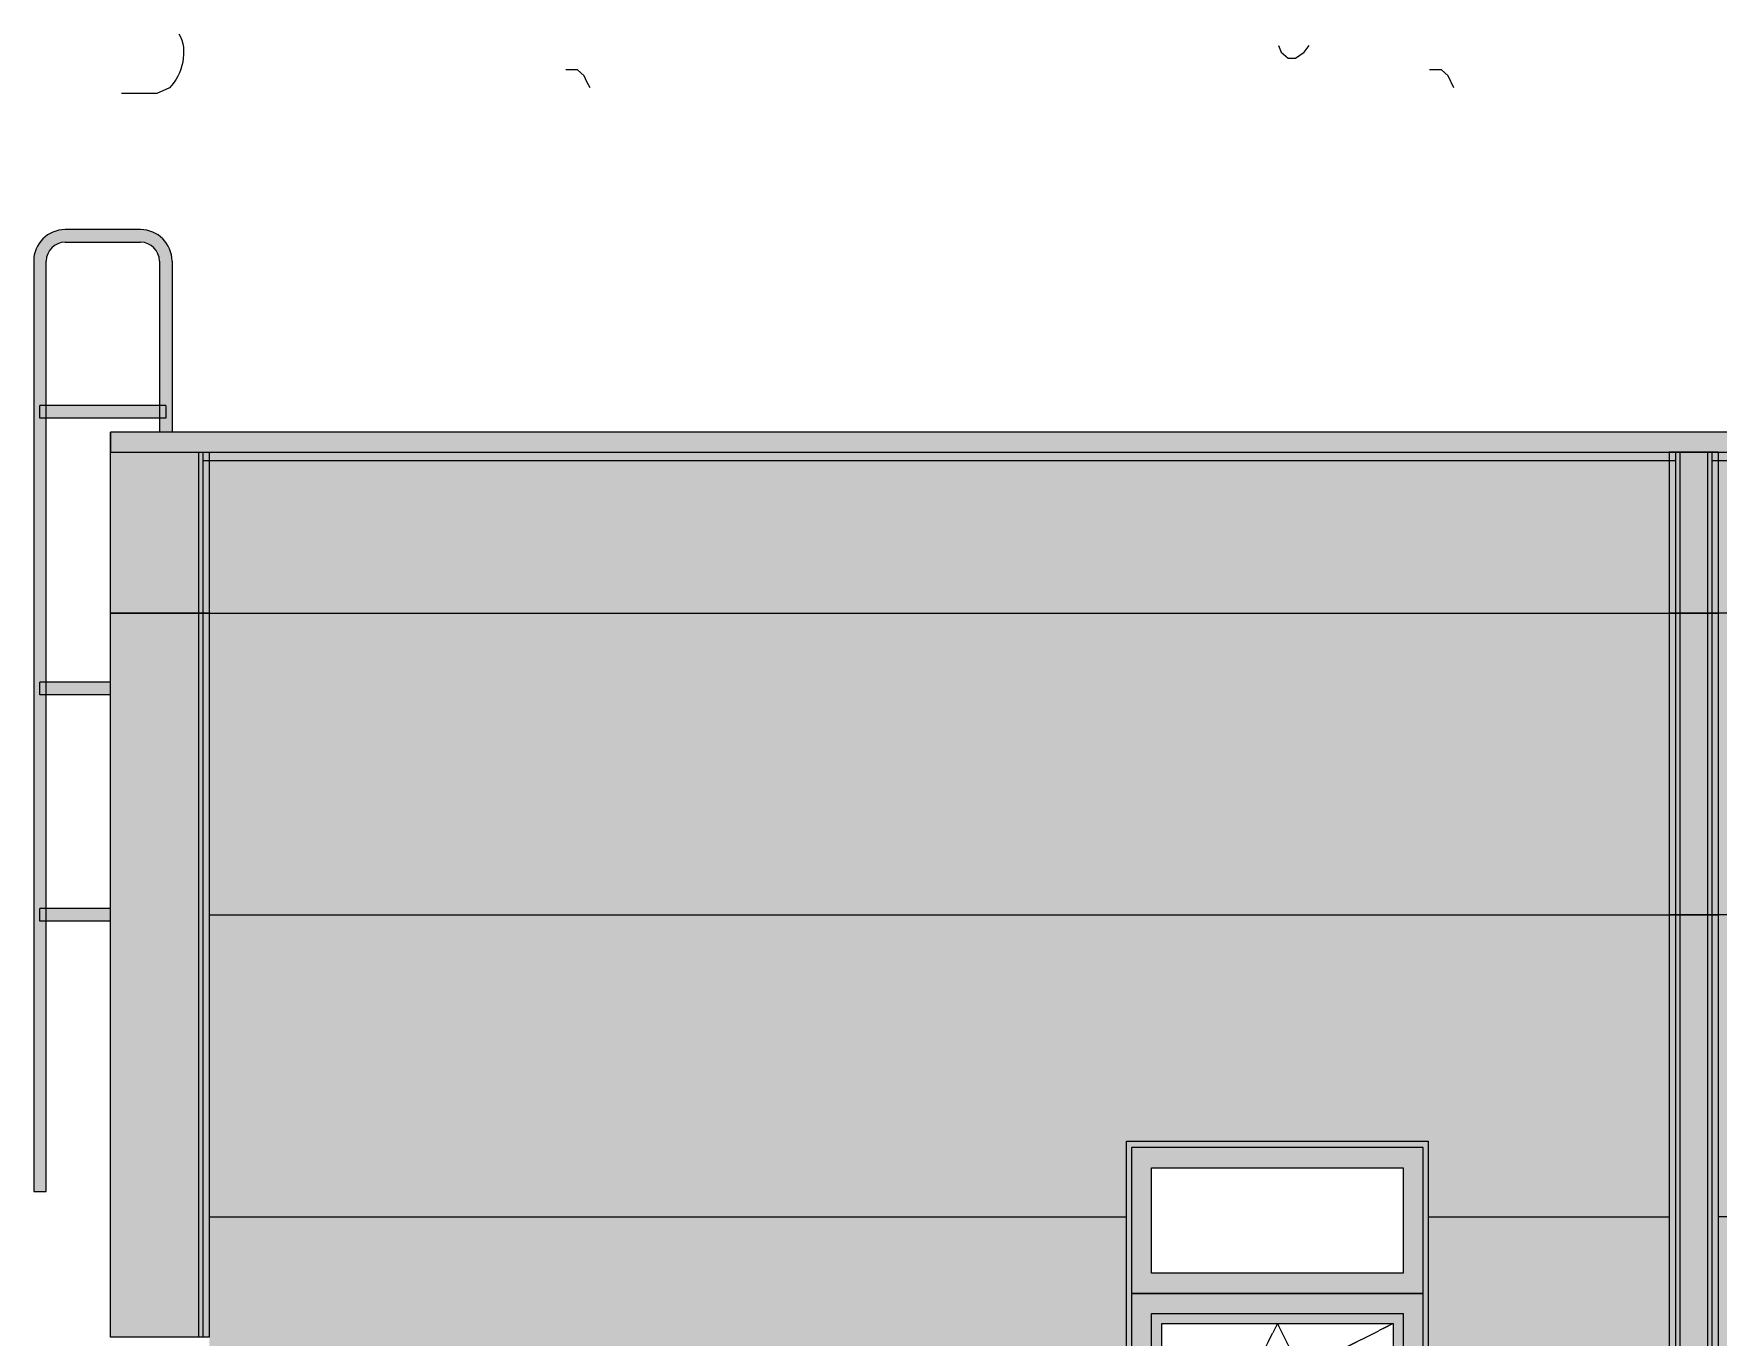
# Model space of a CAD drawing. Header units: millimetres. Extents: x 148937 to 2048786, y 870 to 351006.
# Drawn here: x 527714 to 534412, y 324452 to 329636 of the extents above; entities that cross this region are included whole.
import ezdxf

# ---------------------------------------------------------------- set-up
doc = ezdxf.new("R2010")
doc.units = ezdxf.units.MM
doc.linetypes.add('_ШТР__2__1_', pattern=[3, 2, -1])
doc.layers.add('PDF _Геометрия', color=7, linetype='Continuous')
for name, color, linetype, lineweight, true_color in [('Каркас_Импост', 7, 'Continuous', 9, 0x0080c0), ('Линии', 7, 'Continuous', 9, 0x00a600), ('Монтажный зазор', 7, 'Continuous', 9, 0x808040), ('Оборудование', 7, 'Continuous', 18, 0x9f9fd0), ('Окна', 7, 'Continuous', 9, 0x0080c0), ('Открывание', 7, '_ШТР__2__1_', 9, 0x373737)]:
    doc.layers.add(name, color=color, linetype=linetype, lineweight=lineweight, true_color=true_color)
doc.layers.add('Обобщенные модели', color=7, linetype='Continuous', lineweight=18)
doc.layers.add('Стены', color=7, linetype='Continuous', lineweight=18)

# ---------------------------------------------------------------- blocks, each defined once
blk = doc.blocks.new('102_Окно_1Створка_Ф_ГОСТ23166-99 - 1160х1750_1170_h-1445330-_О__Ф__1-10__Южный')
at = {"layer": 'Каркас_Импост', "true_color": 0xf7fbf5}
h = blk.add_hatch(color=7, dxfattribs=at)
h.paths.add_polyline_path([(18885, 5995), (19925, 5995), (19925, 6575), (18765, 6575), (18765, 5995), (18845, 5995)], flags=0)
h.paths.add_polyline_path([(19805, 6075), (18845, 6075), (18845, 6495), (19845, 6495), (19845, 6075)], flags=0)
h = blk.add_hatch(color=7, dxfattribs=at)
h.paths.add_polyline_path([(18765, 4825), (19925, 4825), (19925, 5995), (18765, 5995), (18765, 5100)], flags=0)
h.paths.add_polyline_path([(19805, 4905), (18845, 4905), (18845, 5915), (19845, 5915), (19845, 4905)], flags=0)
h = blk.add_hatch(color=7, dxfattribs=at)
h.paths.add_polyline_path([(18845, 4905), (19845, 4905), (19845, 5915), (18845, 5915), (18845, 5100)], flags=0)
h.paths.add_polyline_path([(19108.2, 4945), (18885, 4945), (18885, 5875), (19805, 5875), (19805, 4945), (19301.1, 4945)], flags=0)
at = {"layer": 'Монтажный зазор', "true_color": 0x7f7f7f}
h = blk.add_hatch(color=8, dxfattribs=at)
h.paths.add_polyline_path([(18815, 4800), (19945, 4800), (19945, 6600), (18745, 6600), (18745, 4800), (18770.4, 4800)], flags=0)
h.paths.add_polyline_path([(18770, 4825), (18765, 4825), (18765, 6575), (19925, 6575), (19925, 4825), (18793.6, 4825)], flags=0)
at = {"layer": 'Каркас_Импост', "color": 7}
for p, q in [((18765, 6575), (18765, 5995)), ((19925, 6575), (18765, 6575)), ((19925, 5995), (19925, 6575)), ((18845, 6495), (19845, 6495)), ((18845, 6075), (18845, 6495)), ((19845, 6495), (19845, 6075)), ((19845, 6075), (18845, 6075)), ((18765, 5995), (19925, 5995)), ((18765, 5995), (18765, 4825)), ((19925, 5995), (18765, 5995)), ((19925, 4825), (19925, 5995)), ((18845, 5915), (19845, 5915)), ((18845, 4905), (18845, 5915)), ((19845, 5915), (19845, 4905)), ((18885, 5875), (19805, 5875)), ((18885, 4945), (18885, 5875)), ((19805, 5875), (19805, 4945)), ((19845, 4905), (18845, 4905)), ((19805, 4945), (18885, 4945)), ((18765, 4825), (19925, 4825))]:
    blk.add_line(p, q, dxfattribs=at)
at = {"layer": 'Открывание', "color": 7}
for p, q in [((18885, 4945), (19345, 5875)), ((19805, 5875), (18885, 5410)), ((19345, 5875), (19805, 4945)), ((19805, 4945), (18885, 5410))]:
    blk.add_line(p, q, dxfattribs=at)
blk = doc.blocks.new('190_ФЭ_Стена_Стык вертикальный - ФЭ-C1_110-1291943-_О__Ф__1-10__Южный')
at = {"layer": 'Обобщенные модели', "true_color": 0xcfd0cf}
for points in [[(20928, 7500), (20928, 8700), (20902, 8700), (20903, 7500), (20912, 7500)], [(20945, 7500), (20945, 8700), (20928, 8700), (20928, 7500)], [(21055, 7500), (21055, 8700), (20945, 8700), (20945, 7500), (21010, 7500)], [(21055, 7500), (21072, 7500), (21072, 8700), (21055, 8700), (21055, 7877.2)], [(21098, 7500), (21098, 8700), (21072, 8700), (21072, 7500), (21097, 7500)]]:
    blk.add_hatch(color=254, dxfattribs=at).paths.add_polyline_path(points, flags=0)
at = {"layer": 'Линии', "color": 7, "lineweight": 18}
for p, q in [((20928, 8700), (20902, 8700)), ((20902, 8700), (20902, 7500)), ((20945, 8700), (20928, 8700)), ((21055, 8700), (20945, 8700)), ((21072, 8700), (21055, 8700)), ((21098, 8700), (21072, 8700)), ((21098, 8700), (21098, 7500)), ((20902, 7500), (20928, 7500)), ((20928, 7500), (20945, 7500)), ((20945, 7500), (21055, 7500)), ((21055, 7500), (21072, 7500)), ((21072, 7500), (21098, 7500))]:
    blk.add_line(p, q, dxfattribs=at)
at = {"layer": 'Обобщенные модели'}
for p, q in [((20928, 8700), (20928, 7500)), ((20945, 8700), (20945, 7500)), ((21055, 8700), (21055, 7500)), ((21072, 8700), (21072, 7500))]:
    blk.add_line(p, q, dxfattribs=at)
blk = doc.blocks.new('190_ФЭ_Стена_Стык вертикальный - ФЭ-C1_110-1292370-_О__Ф__1-10__Южный')
at = {"layer": 'Обобщенные модели', "true_color": 0xcfd0cf}
for points in [[(20915.9, 3900), (20928, 3900), (20928, 7500), (20902, 7500), (20902, 3900)], [(20928, 3900), (20945, 3900), (20945, 7500), (20928, 7500), (20928, 3925.7)], [(21055, 3900), (21055, 7500), (20945, 7500), (20945, 3900), (21010, 3900)], [(21055, 3900), (21072, 3900), (21072, 7500), (21055, 7500), (21055, 3919.4)], [(21077.4, 3900), (21098, 3900), (21098, 7500), (21072, 7500), (21072, 3900)]]:
    blk.add_hatch(color=254, dxfattribs=at).paths.add_polyline_path(points, flags=0)
at = {"layer": 'Линии', "color": 7, "lineweight": 18}
for p, q in [((20928, 7500), (20902, 7500)), ((20902, 7500), (20902, 3900)), ((20945, 7500), (20928, 7500)), ((21055, 7500), (20945, 7500)), ((21072, 7500), (21055, 7500)), ((21098, 7500), (21072, 7500)), ((21098, 7500), (21098, 3900)), ((20902, 3900), (20928, 3900)), ((20928, 3900), (20945, 3900)), ((20945, 3900), (21055, 3900)), ((21055, 3900), (21072, 3900)), ((21072, 3900), (21098, 3900))]:
    blk.add_line(p, q, dxfattribs=at)
at = {"layer": 'Обобщенные модели'}
for p, q in [((20928, 7500), (20928, 3900)), ((20945, 7500), (20945, 3900)), ((21055, 7500), (21055, 3900)), ((21072, 7500), (21072, 3900))]:
    blk.add_line(p, q, dxfattribs=at)
blk = doc.blocks.new('190_ФЭ_Стена_Стык вертикальный - ФЭ-C1_110-1306445-_О__Ф__1-10__Южный')
at = {"layer": 'Обобщенные модели', "true_color": 0xcfd0cf}
for points in [[(20945, 8700), (20945, 9340), (20928, 9340), (20928, 8700)], [(20990, 8700), (21055, 8700), (21055, 9340), (20945, 9340), (20945, 8700)], [(21055, 8700), (21072, 8700), (21072, 9340), (21055, 9340), (21055, 8759.9)], [(20928, 8700), (20928, 9307.1), (20902, 9307.1), (20902, 8700)], [(21098, 8700), (21098, 9307.1), (21072, 9307.1), (21072, 8700)]]:
    blk.add_hatch(color=254, dxfattribs=at).paths.add_polyline_path(points, flags=0)
at = {"layer": 'Линии', "color": 7, "lineweight": 18}
for p, q in [((20928, 9340), (20902, 9340)), ((20902, 9340), (20902, 8700)), ((20945, 9340), (20928, 9340)), ((21055, 9340), (20945, 9340)), ((21072, 9340), (21055, 9340)), ((21098, 9340), (21072, 9340)), ((21098, 9340), (21098, 8700)), ((20902, 8700), (20928, 8700)), ((20928, 8700), (20945, 8700)), ((20945, 8700), (21055, 8700)), ((21055, 8700), (21072, 8700)), ((21072, 8700), (21098, 8700))]:
    blk.add_line(p, q, dxfattribs=at)
at = {"layer": 'Обобщенные модели'}
for p, q in [((20928, 9340), (20928, 8700)), ((20945, 9340), (20945, 8700)), ((21055, 9340), (21055, 8700)), ((21072, 9340), (21072, 8700))]:
    blk.add_line(p, q, dxfattribs=at)
blk = doc.blocks.new('190_ФЭ_Парапет_Сэндвич - ФЭ-К1_150-1300769-_О__Ф__1-10__Южный')
at = {"layer": 'Линии', "color": 7, "lineweight": 18}
blk.add_line((-295, 5820.1), (-295, 5740.1), dxfattribs=at)
blk = doc.blocks.new('190_ФЭ_Парапет_Сэндвич - ФЭ-К1_150-1300843-_О__Ф__1-10__Южный')
at = {"layer": 'Обобщенные модели', "true_color": 0xcfd0cf}
for points in [[(45138.8, 9340.1), (45295, 9340.1), (45295, 9420.1), (14705, 9420.1), (14705, 9340.1), (45125, 9340.1)], [(32865.9, 9307.1), (32928, 9307.1), (32928, 9340), (33072, 9340), (33072, 9307.1), (38928, 9307.1), (38928, 9340), (39072, 9340), (39072, 9307.1), (45048, 9307.1), (45048, 9340), (15072, 9340), (15072, 9307.1), (20928, 9307.1), (20928, 9340), (21072, 9340), (21072, 9307.1), (26928, 9307.1), (26928, 9340), (27072, 9340), (27072, 9307.1), (27698.3, 9307.1)]]:
    blk.add_hatch(color=254, dxfattribs=at).paths.add_polyline_path(points, flags=0)
at = {"layer": 'Линии', "color": 7, "lineweight": 18}
for p, q in [((45295, 9420.1), (14705, 9420.1)), ((14705, 9340.1), (14705, 9420.1)), ((14705, 9340.1), (45295, 9340.1)), ((15072, 9307.1), (20928, 9307.1)), ((21072, 9307.1), (26928, 9307.1))]:
    blk.add_line(p, q, dxfattribs=at)
blk = doc.blocks.new('190_ФЭ_Стена_Стык угловой внешний фигурный - ФЭ-У1_350х230-1313209-_О__Ф__1-10__Южный')
at = {"layer": 'Обобщенные модели', "true_color": 0xcfd0cf}
for points in [[(14779.4, 5821), (15055, 5821), (15055, 8700), (14705, 8700), (14705, 5821), (14725, 5821)], [(15072, 5821), (15072, 8700), (15055, 8700), (15055, 5821)], [(15098, 5821), (15098, 8700), (15072, 8700), (15072, 5821)]]:
    blk.add_hatch(color=254, dxfattribs=at).paths.add_polyline_path(points, flags=0)
at = {"layer": 'Линии', "color": 7, "lineweight": 18}
for p, q in [((14705, 8700), (15055, 8700)), ((14705, 5821), (14705, 8700)), ((15055, 8700), (15072, 8700)), ((15072, 8700), (15098, 8700)), ((15098, 8700), (15098, 5821)), ((15055, 5821), (14705, 5821)), ((15072, 5821), (15055, 5821)), ((15098, 5821), (15072, 5821))]:
    blk.add_line(p, q, dxfattribs=at)
at = {"layer": 'Обобщенные модели'}
for p, q in [((15055, 8700), (15055, 5821)), ((15072, 8700), (15072, 5821))]:
    blk.add_line(p, q, dxfattribs=at)
blk = doc.blocks.new('190_ФЭ_Стена_Стык угловой внешний фигурный - ФЭ-У1_350х230-1312920-_О__Ф__1-10__Южный')
at = {"layer": 'Обобщенные модели', "true_color": 0xcfd0cf}
for points in [[(15055, 8700), (15055, 9340), (14705, 9340), (14705, 8700), (14875, 8700)], [(15072, 8700), (15072, 9340), (15055, 9340), (15055, 8700)], [(15088, 8700), (15098, 8700), (15098, 9307.1), (15072, 9307.1), (15072, 8700)]]:
    blk.add_hatch(color=254, dxfattribs=at).paths.add_polyline_path(points, flags=0)
at = {"layer": 'Линии', "color": 7, "lineweight": 18}
for p, q in [((14705, 9340), (15055, 9340)), ((14705, 8700), (14705, 9340)), ((15055, 9340), (15072, 9340)), ((15072, 9340), (15098, 9340)), ((15098, 9340), (15098, 8700)), ((15055, 8700), (14705, 8700)), ((15072, 8700), (15055, 8700)), ((15098, 8700), (15072, 8700))]:
    blk.add_line(p, q, dxfattribs=at)
at = {"layer": 'Обобщенные модели'}
for p, q in [((15055, 9340), (15055, 8700)), ((15072, 9340), (15072, 8700))]:
    blk.add_line(p, q, dxfattribs=at)
blk = doc.blocks.new('Труба квадратная - Опорные ноги-V22-_О__Ф__1-10__Южный')
at = {"layer": 'Оборудование', "true_color": 0xeec900}
blk.add_hatch(color=40, dxfattribs=at).paths.add_polyline_path([(14705, 7475), (14705, 7525), (14450, 7525), (14450, 7475)], flags=0)
at = {"layer": 'Оборудование', "color": 7}
for p, q in [((14425, 7475), (14425, 7525)), ((14705, 7525), (14425, 7525)), ((14705, 7475), (14425, 7475))]:
    blk.add_line(p, q, dxfattribs=at)
blk = doc.blocks.new('Труба квадратная - Площадка продольно-V23-_О__Ф__1-10__Южный')
at = {"layer": 'Оборудование', "true_color": 0xeec900}
blk.add_hatch(color=40, dxfattribs=at).paths.add_polyline_path([(14875, 9475), (14900, 9475), (14900, 9525), (14450, 9525), (14450, 9475), (14779.448231, 9475)], flags=0)
at = {"layer": 'Оборудование', "color": 7}
for p, q in [((14425, 9475), (14425, 9525)), ((14925, 9525), (14425, 9525)), ((14925, 9525), (14925, 9475)), ((14925, 9475), (14425, 9475))]:
    blk.add_line(p, q, dxfattribs=at)
blk = doc.blocks.new('Поручень - Поручень-1337034-_О__Ф__1-10__Южный')
at = {"layer": 'Оборудование', "true_color": 0xeec900}
blk.add_hatch(color=40, dxfattribs=at).paths.add_polyline_path([(14450, 6400), (14450, 10100), (14455.7, 10128.7), (14472, 10153), (14496.3, 10169.3), (14525, 10175), (14825, 10175), (14853.7, 10169.3), (14878, 10153), (14894.3, 10128.7), (14900, 10100), (14900, 9420.1), (14950, 9420.1), (14950, 10100), (14943.9, 10138.6), (14926.1, 10173.5), (14898.5, 10201.1), (14863.6, 10218.9), (14825, 10225), (14525, 10225), (14486.4, 10218.9), (14450, 10199.6), (14423.9, 10173.5), (14406.1, 10138.6), (14400, 10100), (14400, 6400)], flags=0)
at = {"layer": 'Оборудование', "color": 7}
for p, q in [((14825, 10225), (14525, 10225)), ((14525, 10175), (14825, 10175)), ((14400, 10100), (14400, 6400)), ((14450, 6400), (14450, 10100)), ((14900, 10100), (14900, 9420.1)), ((14950, 10100), (14950, 9420.1)), ((14400, 6400), (14450, 6400))]:
    blk.add_line(p, q, dxfattribs=at)
for centre, radius, start, end in [((14525, 10100), 125, 90, 180), ((14825, 10100), 125, 0, 90), ((14525, 10100), 75, 90, 180), ((14825, 10100), 75, 0, 90)]:
    blk.add_arc(centre, radius, start, end, dxfattribs=at)

msp = doc.modelspace()

# ---------------------------------------------------------------- hatches: boundary and pattern name
at = {"layer": 'Стены', "lineweight": 9, "true_color": 0xcfd0cf}
for points in [[(534216.37897, 327331.79336), (534216.37897, 327938.92889), (528412.37897, 327938.92889), (528412.37897, 327331.79336), (533261.37707, 327331.79336)], [(540216.37897, 327331.79336), (540216.37897, 327938.92889), (534412.37897, 327938.92889), (534412.37897, 327331.79336), (538428.92695, 327331.79336)], [(533907.32081, 326131.79336), (534216.37897, 326131.79336), (534216.37897, 327331.79336), (528412.37897, 327331.79336), (528412.37897, 326131.79336), (533261.37707, 326131.79336)], [(535845.15201, 326131.79336), (540216.37897, 326131.79336), (540216.37897, 327331.79336), (534412.37897, 327331.79336), (534412.37897, 326131.79336), (534553.26454, 326131.79336)], [(528412.37897, 324931.79336), (532059.37897, 324931.79336), (532059.37897, 325231.79336), (533259.37897, 325231.79336), (533259.37897, 324931.79336), (534216.37897, 324931.79336), (534216.37897, 326131.79336), (528412.37897, 326131.79336), (528412.37897, 324959.62918)], [(534412.37897, 324931.79336), (535214.37897, 324931.79336), (535214.37897, 325231.79336), (536414.37897, 325231.79336), (536414.37897, 324931.79336), (538214.37897, 324931.79336), (538214.37897, 325231.79336), (539414.37897, 325231.79336), (539414.37897, 324931.79336), (540216.37897, 324931.79336), (540216.37897, 326131.79336), (534412.37897, 326131.79336), (534412.37897, 324961.45628)]]:
    msp.add_hatch(color=254, dxfattribs=at).paths.add_polyline_path(points, flags=0)
h = msp.add_hatch(color=254, dxfattribs=at)
h.paths.add_polyline_path([(530309.37897, 323731.79336), (532059.37897, 323731.79336), (532059.37897, 324931.79336), (528412.37897, 324931.79336), (528411.37897, 324452.79336), (528412.37897, 324451.92889), (528412.37897, 323731.79336), (529109.37897, 323731.79336), (529109.37897, 324331.79336), (530309.37897, 324331.79336), (530309.37897, 324160.2238)], flags=0)
h.paths.add_polyline_path([(533259.37897, 323731.79336), (534216.37897, 323731.79336), (534216.37897, 324931.79336), (533259.37897, 324931.79336), (533259.37897, 324160.2238)], flags=0)
h = msp.add_hatch(color=254, dxfattribs=at)
h.paths.add_polyline_path([(537782.98321, 323731.79336), (538214.37897, 323731.79336), (538214.37897, 324931.79336), (536414.37897, 324931.79336), (536414.37897, 323731.79336), (537137.03948, 323731.79336)], flags=0)
h.paths.add_polyline_path([(534438.87897, 323731.79336), (535214.37897, 323731.79336), (535214.37897, 324931.79336), (534412.37897, 324931.79336), (534412.37897, 323731.79336)], flags=0)
h.paths.add_polyline_path([(540216.37897, 323731.79336), (540216.37897, 324931.79336), (539414.37897, 324931.79336), (539414.37897, 323731.79336), (540189.87897, 323731.79336)], flags=0)

# ---------------------------------------------------------------- linework, layer by layer
at = {"layer": 'PDF _Геометрия', "lineweight": 25}
for points in [[(532663.13995, 329588.59637), (532673.88109, 329562.81764), (532701.80805, 329539.18714), (532731.88324, 329539.18714), (532766.25488, 329562.81764), (532785.58893, 329588.59637)], [(529926.29776, 329421.03488), (529913.4084, 329444.66538), (529902.66726, 329468.29589), (529876.88852, 329491.92639), (529829.62751, 329491.92639)], [(533361.31431, 329421.03488), (533337.68381, 329468.29589), (533311.90507, 329491.92639), (533264.64406, 329491.92639)], [(528254.97756, 329421.03461), (528203.4201, 329397.40411), (528063.7853, 329397.40411)]]:
    msp.add_lwpolyline(points, dxfattribs=at)
msp.add_open_spline([(528291.49743, 329635.85738), (528330.66679, 329569.62036), (528305.49672, 329473.34396), (528254.97756, 329421.03461)], degree=3, dxfattribs=at)
at = {"layer": 'Линии', "color": 7, "lineweight": 18}
for p, q in [((528412.37897, 327331.79336), (534216.37897, 327331.79336)), ((540216.37897, 327331.79336), (534412.37897, 327331.79336)), ((528412.37897, 326131.79336), (534216.37897, 326131.79336)), ((540216.37897, 326131.79336), (534412.37897, 326131.79336)), ((532059.37897, 325231.79336), (533259.37897, 325231.79336)), ((532059.37897, 323431.79336), (532059.37897, 325231.79336)), ((533259.37897, 325231.79336), (533259.37897, 323431.79336)), ((528412.37897, 324931.79336), (532059.37897, 324931.79336)), ((533259.37897, 324931.79336), (534216.37897, 324931.79336)), ((535214.37897, 324931.79336), (534412.37897, 324931.79336))]:
    msp.add_line(p, q, dxfattribs=at)

# ---------------------------------------------------------------- block references
at = {"layer": 'Обобщенные модели'}
for name, p in [('190_ФЭ_Парапет_Сэндвич - ФЭ-К1_150-1300769-_О__Ф__1-10__Южный', (528314.37897, 322231.79336)), ('190_ФЭ_Парапет_Сэндвич - ФЭ-К1_150-1300843-_О__Ф__1-10__Южный', (513314.37897, 318631.79336)), ('190_ФЭ_Стена_Стык угловой внешний фигурный - ФЭ-У1_350х230-1312920-_О__Ф__1-10__Южный', (513314.37897, 318631.79336)), ('190_ФЭ_Стена_Стык вертикальный - ФЭ-C1_110-1306445-_О__Ф__1-10__Южный', (513314.37897, 318631.79336)), ('190_ФЭ_Стена_Стык угловой внешний фигурный - ФЭ-У1_350х230-1313209-_О__Ф__1-10__Южный', (513314.37897, 318631.79336)), ('190_ФЭ_Стена_Стык вертикальный - ФЭ-C1_110-1291943-_О__Ф__1-10__Южный', (513314.37897, 318631.79336)), ('190_ФЭ_Стена_Стык вертикальный - ФЭ-C1_110-1292370-_О__Ф__1-10__Южный', (513314.37897, 318631.79336))]:
    msp.add_blockref(name, p, dxfattribs=at)
at = {"layer": 'Оборудование', "color": 7}
for name, p in [('Поручень - Поручень-1337034-_О__Ф__1-10__Южный', (513314.37897, 318631.79336)), ('Труба квадратная - Площадка продольно-V23-_О__Ф__1-10__Южный', (513314.37897, 318631.79336)), ('Труба квадратная - Опорные ноги-V22-_О__Ф__1-10__Южный', (513314.37897, 319531.79336)), ('Труба квадратная - Опорные ноги-V22-_О__Ф__1-10__Южный', (513314.37897, 318631.79336))]:
    msp.add_blockref(name, p, dxfattribs=at)
at = {"layer": 'Окна', "color": 7}
msp.add_blockref('102_Окно_1Створка_Ф_ГОСТ23166-99 - 1160х1750_1170_h-1445330-_О__Ф__1-10__Южный', (513314.37897, 318631.79336), dxfattribs=at)

doc.saveas('drawing.dxf')
